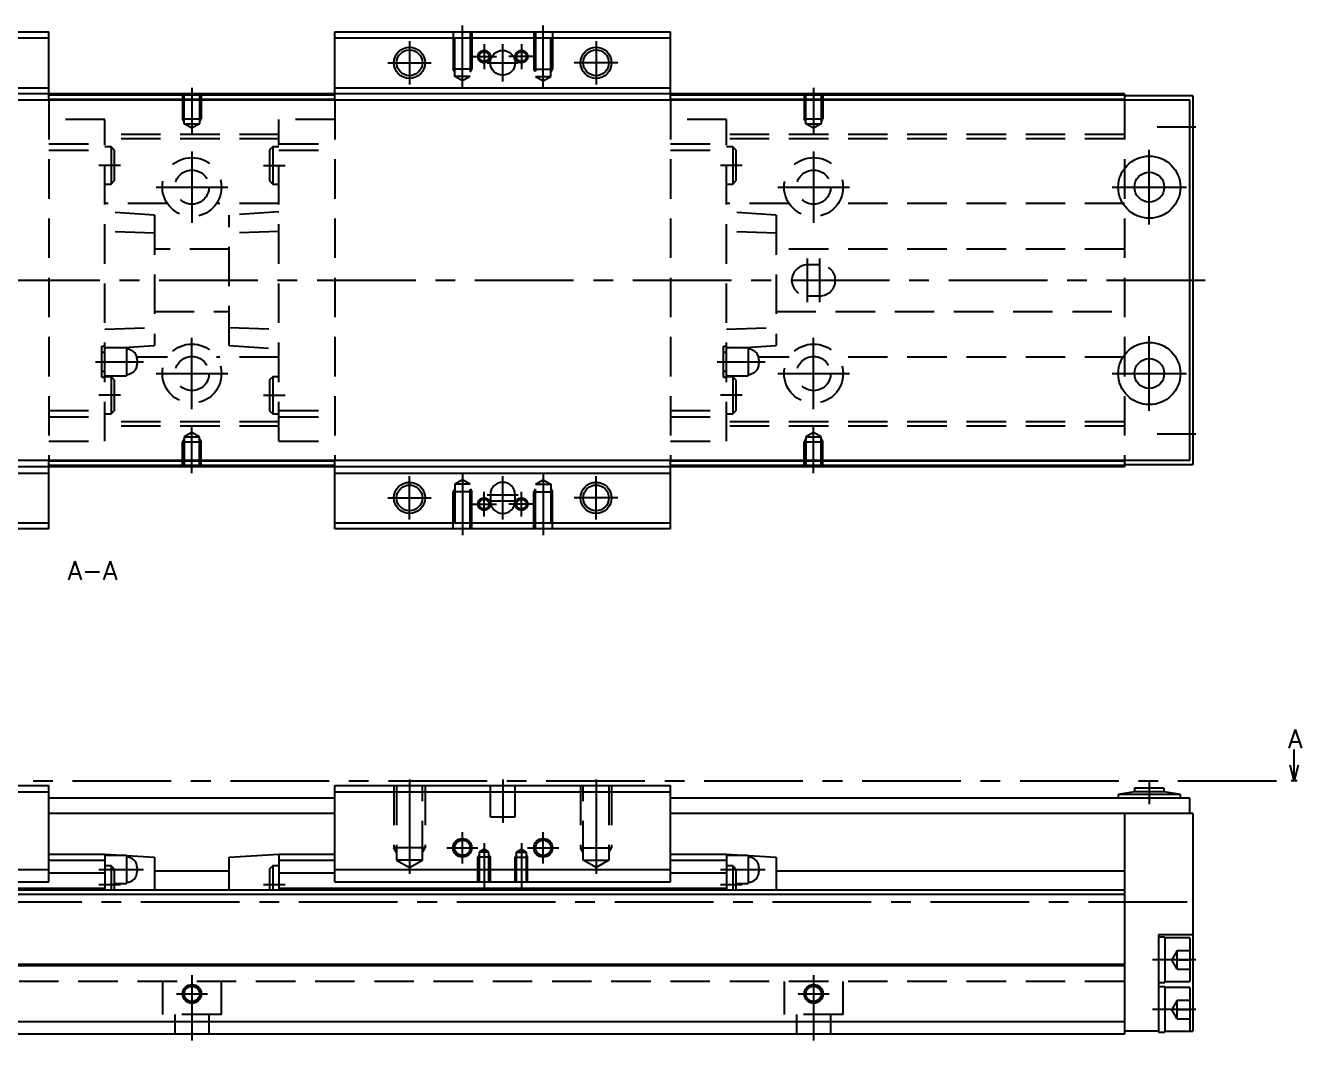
# Model space of a CAD drawing. Extents: x -2 to 623, y -8 to 279.
# Drawn here: x 418 to 623.2, y 9 to 172.3 of the extents above; entities that cross this region are included whole.
import ezdxf

# ---------------------------------------------------------------- set-up
doc = ezdxf.new("R2010")
doc.units = 0
doc.header["$LTSCALE"] = 0.5
doc.linetypes.add('CENTER', pattern=[50.8, 31.75, -6.35, 6.35, -6.35])
doc.linetypes.add('DASHED', pattern=[19.05, 12.7, -6.35])
for name, color, linetype in [('MSM_CENTER', 1, 'CENTER'), ('MSM_CONTINUOUS', 7, 'CONTINUOUS'), ('MSM_DASHED', 4, 'DASHED'), ('MSM_NARROW', 5, 'CONTINUOUS'), ('MSM_PART_NUMBER', 7, 'CONTINUOUS')]:
    doc.layers.add(name, color=color, linetype=linetype)
doc.styles.get("Standard").update_dxf_attribs({"font": 'txt.shx', "height": 3, "bigfont": 'bigfont.shx'})

msp = doc.modelspace()

# ---------------------------------------------------------------- linework, layer by layer
at = {"layer": 'MSM_CENTER'}
for p, q in [((488.26, 162.39), (488.26, 172.3)), ((501.26, 162.39), (501.26, 172.3)), ((479.76, 169.8), (479.76, 162.8)), ((491.76, 169.3), (491.76, 165.3)), ((494.76, 163.3), (494.76, 169.3)), ((497.76, 169.3), (497.76, 165.3)), ((509.76, 169.8), (509.76, 162.8)), ((476.26, 166.3), (483.26, 166.3)), ((489.76, 167.3), (493.76, 167.3)), ((492.26, 166.3), (497.26, 166.3)), ((499.76, 167.3), (495.76, 167.3)), ((513.26, 166.3), (506.26, 166.3)), ((444.76, 162.3), (444.76, 154.79)), ((544.76, 162.3), (544.76, 154.79)), ((600.01, 156), (606.26, 156)), ((444.76, 152.05), (444.76, 140.55)), ((544.76, 152.05), (544.76, 140.55)), ((598.76, 140.3), (598.76, 152.3)), ((433.26, 149.8), (429.76, 149.8)), ((456.26, 149.8), (459.76, 149.8)), ((533.26, 149.8), (529.76, 149.8)), ((439.01, 146.3), (450.51, 146.3)), ((539.01, 146.3), (550.51, 146.3)), ((592.76, 146.3), (604.76, 146.3)), ((543.76, 127.8), (543.76, 134.8)), ((545.76, 127.8), (545.76, 134.8)), ((607.76, 131.3), (256.26, 131.3)), ((444.76, 110.55), (444.76, 122.05)), ((544.76, 110.55), (544.76, 122.05)), ((598.76, 110.3), (598.76, 122.3)), ((429.26, 118.2), (436.96, 118.2)), ((529.26, 118.2), (536.96, 118.2)), ((439.01, 116.3), (450.51, 116.3)), ((539.01, 116.3), (550.51, 116.3)), ((592.76, 116.3), (604.76, 116.3)), ((433.26, 112.8), (429.76, 112.8)), ((456.26, 112.8), (459.76, 112.8)), ((533.26, 112.8), (529.76, 112.8)), ((444.76, 100.3), (444.76, 107.81)), ((544.76, 100.3), (544.76, 107.81)), ((600.01, 106.6), (606.26, 106.6)), ((479.76, 92.8), (479.76, 99.8)), ((488.26, 100.21), (488.26, 90.3)), ((494.76, 92.8), (494.76, 99.8)), ((501.26, 100.21), (501.26, 90.3)), ((509.76, 92.8), (509.76, 99.8)), ((491.76, 93.3), (491.76, 97.3)), ((492.26, 96.8), (497.26, 96.8)), ((497.76, 93.3), (497.76, 97.3)), ((476.26, 96.3), (483.26, 96.3)), ((489.76, 95.3), (493.76, 95.3)), ((492.26, 95.8), (497.26, 95.8)), ((499.76, 95.3), (495.76, 95.3)), ((513.26, 96.3), (506.26, 96.3)), ((247.76, 50.8), (622.06, 50.8)), ((479.76, 51), (479.76, 35.81)), ((494.76, 51), (494.76, 44)), ((509.76, 51), (509.76, 35.81)), ((598.76, 50.6), (598.76, 47)), ((488.26, 37.5), (488.26, 42.5)), ((501.26, 37.5), (501.26, 42.5)), ((485.76, 40), (490.76, 40)), ((491.76, 40.76), (491.76, 33.5)), ((497.76, 40.76), (497.76, 33.5)), ((498.76, 40), (503.76, 40)), ((429.76, 36.5), (436.96, 36.5)), ((529.76, 36.5), (536.96, 36.5)), ((429.76, 34.1), (433.26, 34.1)), ((456.26, 34.1), (459.76, 34.1)), ((529.76, 34.1), (533.26, 34.1)), ((258.76, 31.3), (607.76, 31.3)), ((606.26, 22), (599.26, 22)), ((444.76, 19.5), (444.76, 9)), ((544.76, 19.5), (544.76, 9)), ((442.26, 16.5), (447.26, 16.5)), ((542.26, 16.5), (547.26, 16.5)), ((606.26, 14), (599.26, 14))]:
    msp.add_line(p, q, dxfattribs=at)
at = {"layer": 'MSM_CONTINUOUS'}
for p, q in [((367.76, 171.3), (421.76, 171.3)), ((421.76, 160.3), (421.76, 171.3)), ((467.76, 171.3), (521.76, 171.3)), ((467.76, 160.3), (467.76, 171.3)), ((521.76, 160.3), (521.76, 171.3)), ((367.76, 170.3), (421.76, 170.3)), ((467.76, 170.3), (521.76, 170.3)), ((367.76, 162.3), (421.76, 162.3)), ((467.76, 162.3), (521.76, 162.3)), ((605.26, 160.3), (283.26, 160.3)), ((594.76, 161.3), (294.76, 161.3)), ((467.76, 161.1), (421.76, 161.1)), ((467.76, 160.4), (421.76, 160.4)), ((594.76, 161.1), (521.76, 161.1)), ((594.76, 160.4), (521.76, 160.4)), ((594.76, 161.3), (594.76, 160.3)), ((605.76, 161), (594.76, 161)), ((605.26, 102.3), (605.26, 160.3)), ((605.76, 161), (605.76, 101.6)), ((605.26, 102.3), (283.26, 102.3)), ((594.76, 101.3), (294.76, 101.3)), ((421.76, 91.3), (421.76, 102.3)), ((467.76, 102.2), (421.76, 102.2)), ((467.76, 101.5), (421.76, 101.5)), ((467.76, 91.3), (467.76, 102.3)), ((521.76, 91.3), (521.76, 102.3)), ((594.76, 102.2), (521.76, 102.2)), ((594.76, 101.5), (521.76, 101.5)), ((594.76, 102.3), (594.76, 101.3)), ((605.76, 101.6), (594.76, 101.6)), ((367.76, 100.3), (421.76, 100.3)), ((467.76, 100.3), (521.76, 100.3)), ((492.76, 96.8), (492.76, 95.8)), ((496.76, 95.8), (496.76, 96.8)), ((367.76, 92.3), (421.76, 92.3)), ((421.76, 91.3), (367.76, 91.3)), ((467.76, 92.3), (521.76, 92.3)), ((521.76, 91.3), (467.76, 91.3)), ((622.06, 50.8), (622.06, 55.8)), ((622.06, 50.8), (621.39, 53.3)), ((622.72, 53.3), (622.06, 50.8)), ((367.76, 50), (421.76, 50)), ((421.76, 34.5), (421.76, 50)), ((467.76, 34.5), (467.76, 50)), ((467.76, 50), (521.76, 50)), ((521.76, 34.5), (521.76, 50)), ((596.36, 49.6), (596.36, 49)), ((601.16, 49.6), (596.36, 49.6)), ((601.16, 49), (601.16, 49.6)), ((622.56, 50.8), (621.56, 50.8)), ((367.76, 49), (421.76, 49)), ((467.76, 48), (421.76, 48)), ((467.76, 49), (521.76, 49)), ((605.26, 48), (521.76, 48)), ((596.36, 49), (593.76, 48.6)), ((593.76, 48.6), (593.76, 48)), ((603.76, 48.6), (593.76, 48.6)), ((601.16, 49), (596.36, 49)), ((603.76, 48.6), (601.16, 49)), ((603.76, 48), (603.76, 48.6)), ((605.26, 45.5), (605.26, 48)), ((467.76, 45.5), (421.76, 45.5)), ((605.76, 45.5), (521.76, 45.5)), ((594.76, 45.5), (594.76, 10)), ((605.76, 45.5), (605.76, 10.5)), ((421.76, 39), (430.76, 39)), ((430.76, 39), (438.76, 38.5)), ((430.76, 39), (430.76, 33.2)), ((450.76, 38.5), (458.76, 39)), ((458.76, 39), (467.76, 39)), ((458.76, 39), (458.76, 33.2)), ((521.76, 39), (530.76, 39)), ((530.76, 39), (538.76, 38.5)), ((530.76, 39), (530.76, 33.2)), ((421.76, 38), (430.76, 38)), ((434.21, 38.75), (430.76, 38.75)), ((431.76, 37.1), (430.76, 37.1)), ((432.26, 36.6), (431.76, 37.1)), ((431.76, 37.1), (431.76, 33.2)), ((434.21, 38.75), (434.21, 34.25)), ((438.76, 38.5), (438.76, 33.2)), ((450.76, 33.2), (450.76, 38.5)), ((457.76, 37.1), (457.26, 36.6)), ((458.76, 37.1), (457.76, 37.1)), ((457.76, 37.1), (457.76, 33.2)), ((458.76, 38), (467.76, 38)), ((521.76, 38), (530.76, 38)), ((534.21, 38.75), (530.76, 38.75)), ((531.76, 37.1), (530.76, 37.1)), ((532.26, 36.6), (531.76, 37.1)), ((531.76, 37.1), (531.76, 33.2)), ((534.21, 38.75), (534.21, 34.25)), ((538.76, 38.5), (538.76, 33.2)), ((367.76, 36.5), (421.76, 36.5)), ((421.76, 36), (430.76, 36)), ((432.26, 36.6), (432.26, 33.2)), ((435.96, 36.8), (435.96, 36.2)), ((438.76, 36.3), (450.76, 36.3)), ((457.26, 36.6), (457.26, 33.2)), ((458.76, 36), (467.76, 36)), ((467.76, 36.5), (521.76, 36.5)), ((521.76, 36), (530.76, 36)), ((532.26, 36.6), (532.26, 33.2)), ((535.96, 36.8), (535.96, 36.2)), ((538.76, 36.3), (594.76, 36.3)), ((594.76, 33.2), (294.76, 33.2)), ((358.76, 33.5), (430.76, 33.5)), ((367.76, 34.5), (421.76, 34.5)), ((432.26, 34.25), (434.21, 34.25)), ((458.76, 33.5), (530.76, 33.5)), ((467.76, 34.5), (521.76, 34.5)), ((532.26, 34.25), (534.21, 34.25)), ((594.76, 32.5), (294.76, 32.5)), ((605.76, 26), (600.26, 26)), ((600.26, 26), (600.26, 10.35)), ((601.26, 25.65), (600.26, 25.65)), ((601.26, 25.65), (601.26, 18.35)), ((605.26, 25.5), (601.26, 25.5)), ((605.26, 25.5), (605.26, 18.5)), ((594.76, 21.2), (294.76, 21.2)), ((594.76, 21), (294.76, 21)), ((601.26, 18.5), (605.26, 18.5)), ((600.26, 18.35), (601.26, 18.35)), ((601.26, 17.65), (600.26, 17.65)), ((601.26, 17.65), (601.26, 10.35)), ((605.26, 17.5), (601.26, 17.5)), ((605.26, 17.5), (605.26, 10.5)), ((594.76, 12), (285.26, 12)), ((600.26, 10.5), (594.76, 10.5)), ((600.26, 10.35), (601.26, 10.35)), ((601.26, 10.5), (605.76, 10.5)), ((594.76, 10), (294.76, 10))]:
    msp.add_line(p, q, dxfattribs=at)
for centre, radius in [((479.76, 166.3), 2.07), ((494.76, 166.3), 2), ((509.76, 166.3), 2.07), ((598.76, 146.3), 5), ((598.76, 146.3), 2.4), ((598.76, 116.3), 5), ((598.76, 116.3), 2.4), ((479.76, 96.3), 2.07), ((509.76, 96.3), 2.07), ((488.26, 40), 1.23), ((501.26, 40), 1.23), ((444.76, 16.5), 1.23), ((544.76, 16.5), 1.23)]:
    msp.add_circle(centre, radius, dxfattribs=at)
for centre, radius, start, end in [((494.76, 96.8), 2, 0, 180), ((494.76, 95.8), 2, 180, 0), ((434.21, 36.8), 1.75, 0, 90), ((534.21, 36.8), 1.75, 0, 90), ((434.21, 36.2), 1.75, 270, 0), ((534.21, 36.2), 1.75, 270, 0)]:
    msp.add_arc(centre, radius, start, end, dxfattribs=at)
at = {"layer": 'MSM_DASHED'}
for p, q in [((486.76, 171.3), (486.76, 165.3)), ((487.03, 164.1), (487.03, 171.3)), ((489.49, 171.3), (489.49, 164.1)), ((489.76, 171.3), (489.76, 165.3)), ((499.76, 171.3), (499.76, 165.3)), ((500.03, 171.3), (500.03, 164.1)), ((502.49, 164.1), (502.49, 171.3)), ((502.76, 171.3), (502.76, 165.3)), ((489.76, 165.3), (486.76, 165.3)), ((487.03, 164.83), (486.76, 165.3)), ((489.49, 164.83), (489.76, 165.3)), ((499.76, 165.3), (502.76, 165.3)), ((500.03, 164.83), (499.76, 165.3)), ((502.49, 164.83), (502.76, 165.3)), ((489.49, 164.1), (487.03, 164.1)), ((488.26, 163.39), (487.03, 164.1)), ((489.49, 164.1), (488.26, 163.39)), ((500.03, 164.1), (502.49, 164.1)), ((500.03, 164.1), (501.26, 163.39)), ((501.26, 163.39), (502.49, 164.1)), ((421.76, 160.3), (421.76, 102.3)), ((443.26, 161.3), (443.26, 157.3)), ((443.53, 156.5), (443.53, 161.3)), ((445.99, 161.3), (445.99, 156.5)), ((446.26, 161.3), (446.26, 157.3)), ((467.76, 160.3), (467.76, 102.3)), ((521.76, 160.3), (521.76, 102.3)), ((543.26, 161.3), (543.26, 157.3)), ((543.53, 156.5), (543.53, 161.3)), ((545.99, 161.3), (545.99, 156.5)), ((546.26, 161.3), (546.26, 157.3)), ((594.76, 160.3), (594.76, 102.3)), ((430.76, 157.2), (421.76, 157.2)), ((430.76, 105.4), (430.76, 157.2)), ((443.53, 156.83), (443.26, 157.3)), ((443.26, 157.3), (446.26, 157.3)), ((443.53, 156.5), (445.99, 156.5)), ((444.76, 155.79), (443.53, 156.5)), ((445.99, 156.5), (444.76, 155.79)), ((445.99, 156.83), (446.26, 157.3)), ((467.76, 157.2), (458.76, 157.2)), ((458.76, 105.4), (458.76, 157.2)), ((530.76, 157.2), (521.76, 157.2)), ((530.76, 105.4), (530.76, 157.2)), ((543.53, 156.83), (543.26, 157.3)), ((543.26, 157.3), (546.26, 157.3)), ((543.53, 156.5), (545.99, 156.5)), ((544.76, 155.79), (543.53, 156.5)), ((545.99, 156.5), (544.76, 155.79)), ((545.99, 156.83), (546.26, 157.3)), ((458.76, 154.75), (430.76, 154.75)), ((458.76, 154.05), (430.76, 154.05)), ((594.76, 154.75), (530.76, 154.75)), ((594.76, 154.05), (530.76, 154.05)), ((421.76, 153.25), (430.76, 153.25)), ((421.76, 152.25), (430.76, 152.25)), ((431.76, 152.8), (430.76, 152.8)), ((431.76, 152.8), (431.76, 146.8)), ((432.26, 152.3), (431.76, 152.8)), ((432.26, 152.3), (432.26, 147.3)), ((457.76, 152.8), (457.26, 152.3)), ((457.26, 152.3), (457.26, 147.3)), ((457.76, 152.8), (457.76, 146.8)), ((458.76, 152.8), (457.76, 152.8)), ((458.76, 153.25), (467.76, 153.25)), ((458.76, 152.25), (467.76, 152.25)), ((521.76, 153.25), (530.76, 153.25)), ((521.76, 152.25), (530.76, 152.25)), ((531.76, 152.8), (530.76, 152.8)), ((531.76, 152.8), (531.76, 146.8)), ((532.26, 152.3), (531.76, 152.8)), ((532.26, 152.3), (532.26, 147.3)), ((430.76, 146.8), (431.76, 146.8)), ((431.76, 146.8), (432.26, 147.3)), ((457.26, 147.3), (457.76, 146.8)), ((457.76, 146.8), (458.76, 146.8)), ((530.76, 146.8), (531.76, 146.8)), ((531.76, 146.8), (532.26, 147.3)), ((440.81, 143.66), (430.76, 143.66)), ((438.76, 141.77), (430.76, 142.3)), ((438.76, 141.77), (438.76, 120.83)), ((458.76, 143.66), (448.71, 143.66)), ((458.76, 142.3), (450.76, 141.77)), ((450.76, 120.83), (450.76, 141.77)), ((540.81, 143.66), (530.76, 143.66)), ((538.76, 141.77), (530.76, 142.3)), ((538.76, 141.77), (538.76, 120.83)), ((594.76, 143.66), (548.71, 143.66)), ((438.76, 138.9), (430.76, 139.16)), ((458.76, 139.16), (450.76, 138.9)), ((538.76, 138.9), (530.76, 139.16)), ((450.76, 136.3), (438.76, 136.3)), ((594.76, 136.3), (538.76, 136.3)), ((545.76, 133.8), (543.76, 133.8)), ((543.76, 128.8), (545.76, 128.8)), ((438.76, 126.3), (450.76, 126.3)), ((538.76, 126.3), (594.76, 126.3)), ((430.76, 123.44), (438.76, 123.7)), ((450.76, 123.7), (458.76, 123.44)), ((530.76, 123.44), (538.76, 123.7)), ((430.26, 120.7), (430.76, 120.7)), ((430.26, 115.7), (430.26, 120.7)), ((430.76, 119.7), (430.26, 119.7)), ((434.21, 120.45), (430.76, 120.45)), ((433.02, 120.45), (438.76, 120.83)), ((434.21, 120.45), (434.21, 115.95)), ((450.76, 120.83), (458.76, 120.3)), ((530.26, 120.7), (530.76, 120.7)), ((530.26, 115.7), (530.26, 120.7)), ((530.76, 119.7), (530.26, 119.7)), ((534.21, 120.45), (530.76, 120.45)), ((533.02, 120.45), (538.76, 120.83)), ((534.21, 120.45), (534.21, 115.95)), ((440.81, 118.94), (435.9, 118.94)), ((435.96, 118.5), (435.96, 117.9)), ((458.76, 118.94), (448.71, 118.94)), ((540.81, 118.94), (535.9, 118.94)), ((535.96, 118.5), (535.96, 117.9)), ((594.76, 118.94), (548.71, 118.94)), ((430.26, 116.7), (430.76, 116.7)), ((430.26, 115.7), (430.76, 115.7)), ((430.76, 115.95), (434.21, 115.95)), ((431.76, 115.8), (430.76, 115.8)), ((432.26, 115.3), (431.76, 115.8)), ((431.76, 115.8), (431.76, 109.8)), ((432.26, 115.3), (432.26, 110.3)), ((457.76, 115.8), (457.26, 115.3)), ((457.26, 115.3), (457.26, 110.3)), ((458.76, 115.8), (457.76, 115.8)), ((457.76, 115.8), (457.76, 109.8)), ((530.26, 116.7), (530.76, 116.7)), ((530.26, 115.7), (530.76, 115.7)), ((530.76, 115.95), (534.21, 115.95)), ((531.76, 115.8), (530.76, 115.8)), ((532.26, 115.3), (531.76, 115.8)), ((531.76, 115.8), (531.76, 109.8)), ((532.26, 115.3), (532.26, 110.3)), ((421.76, 110.35), (430.76, 110.35)), ((421.76, 109.35), (430.76, 109.35)), ((430.76, 109.8), (431.76, 109.8)), ((431.76, 109.8), (432.26, 110.3)), ((457.26, 110.3), (457.76, 109.8)), ((457.76, 109.8), (458.76, 109.8)), ((458.76, 110.35), (467.76, 110.35)), ((458.76, 109.35), (467.76, 109.35)), ((521.76, 110.35), (530.76, 110.35)), ((521.76, 109.35), (530.76, 109.35)), ((530.76, 109.8), (531.76, 109.8)), ((531.76, 109.8), (532.26, 110.3)), ((458.76, 108.55), (430.76, 108.55)), ((458.76, 107.85), (430.76, 107.85)), ((444.76, 106.81), (443.53, 106.1)), ((445.99, 106.1), (444.76, 106.81)), ((594.76, 108.55), (530.76, 108.55)), ((594.76, 107.85), (530.76, 107.85)), ((544.76, 106.81), (543.53, 106.1)), ((545.99, 106.1), (544.76, 106.81)), ((421.76, 105.4), (430.76, 105.4)), ((443.53, 105.77), (443.26, 105.3)), ((443.26, 101.3), (443.26, 105.3)), ((443.26, 105.3), (446.26, 105.3)), ((443.53, 106.1), (443.53, 101.3)), ((443.53, 106.1), (445.99, 106.1)), ((445.99, 101.3), (445.99, 106.1)), ((445.99, 105.77), (446.26, 105.3)), ((446.26, 101.3), (446.26, 105.3)), ((458.76, 105.4), (467.76, 105.4)), ((521.76, 105.4), (530.76, 105.4)), ((543.53, 105.77), (543.26, 105.3)), ((543.26, 101.3), (543.26, 105.3)), ((543.26, 105.3), (546.26, 105.3)), ((543.53, 106.1), (543.53, 101.3)), ((543.53, 106.1), (545.99, 106.1)), ((545.99, 101.3), (545.99, 106.1)), ((545.99, 105.77), (546.26, 105.3)), ((546.26, 101.3), (546.26, 105.3)), ((488.26, 99.21), (487.03, 98.5)), ((489.49, 98.5), (488.26, 99.21)), ((500.03, 98.5), (501.26, 99.21)), ((501.26, 99.21), (502.49, 98.5)), ((487.03, 97.77), (486.76, 97.3)), ((489.76, 97.3), (486.76, 97.3)), ((486.76, 91.3), (486.76, 97.3)), ((487.03, 98.5), (487.03, 91.3)), ((489.49, 98.5), (487.03, 98.5)), ((489.49, 91.3), (489.49, 98.5)), ((489.49, 97.77), (489.76, 97.3)), ((489.76, 91.3), (489.76, 97.3)), ((500.03, 97.77), (499.76, 97.3)), ((499.76, 91.3), (499.76, 97.3)), ((499.76, 97.3), (502.76, 97.3)), ((500.03, 91.3), (500.03, 98.5)), ((500.03, 98.5), (502.49, 98.5)), ((502.49, 98.5), (502.49, 91.3)), ((502.49, 97.77), (502.76, 97.3)), ((502.76, 91.3), (502.76, 97.3)), ((477.26, 50), (477.26, 40)), ((477.69, 50), (477.69, 38)), ((481.83, 38), (481.83, 50)), ((482.26, 50), (482.26, 40)), ((492.76, 45), (492.76, 50)), ((496.76, 45), (496.76, 50)), ((507.26, 50), (507.26, 40)), ((507.69, 38), (507.69, 50)), ((511.83, 50), (511.83, 38)), ((512.26, 50), (512.26, 40)), ((492.76, 45), (496.76, 45)), ((482.26, 40), (477.26, 40)), ((477.69, 39.25), (477.26, 40)), ((481.83, 39.25), (482.26, 40)), ((491.76, 39.76), (490.98, 39.31)), ((492.54, 39.31), (490.98, 39.31)), ((490.98, 39.31), (490.98, 34.5)), ((492.54, 39.31), (491.76, 39.76)), ((492.54, 34.5), (492.54, 39.31)), ((496.98, 39.31), (497.76, 39.76)), ((496.98, 39.31), (498.54, 39.31)), ((496.98, 34.5), (496.98, 39.31)), ((497.76, 39.76), (498.54, 39.31)), ((498.54, 39.31), (498.54, 34.5)), ((507.26, 40), (512.26, 40)), ((507.69, 39.25), (507.26, 40)), ((511.83, 39.25), (512.26, 40)), ((481.83, 38), (477.69, 38)), ((477.69, 38), (479.76, 36.81)), ((479.76, 36.81), (481.83, 38)), ((490.98, 38.87), (490.76, 38.5)), ((492.76, 38.5), (490.76, 38.5)), ((490.76, 34.5), (490.76, 38.5)), ((492.54, 38.87), (492.76, 38.5)), ((492.76, 34.5), (492.76, 38.5)), ((496.98, 38.87), (496.76, 38.5)), ((496.76, 34.5), (496.76, 38.5)), ((496.76, 38.5), (498.76, 38.5)), ((498.54, 38.87), (498.76, 38.5)), ((498.76, 34.5), (498.76, 38.5)), ((507.69, 38), (511.83, 38)), ((509.76, 36.81), (507.69, 38)), ((511.83, 38), (509.76, 36.81)), ((603.26, 23.5), (602.4, 22)), ((603.26, 20.5), (603.26, 23.5)), ((603.26, 23.5), (605.26, 23.5)), ((603.26, 20.5), (602.4, 22)), ((603.26, 22), (605.26, 22)), ((594.76, 18.5), (294.76, 18.5)), ((440.01, 18.5), (440.01, 13.2)), ((449.51, 13.2), (449.51, 18.5)), ((540.01, 18.5), (540.01, 13.2)), ((549.51, 13.2), (549.51, 18.5)), ((603.26, 20.5), (605.26, 20.5)), ((603.26, 15.5), (602.4, 14)), ((603.26, 12.5), (603.26, 15.5)), ((603.26, 15.5), (605.26, 15.5)), ((449.51, 13.2), (440.01, 13.2)), ((442.01, 13.2), (442.01, 10)), ((447.51, 10), (447.51, 13.2)), ((549.51, 13.2), (540.01, 13.2)), ((542.01, 13.2), (542.01, 10)), ((547.51, 10), (547.51, 13.2)), ((603.26, 12.5), (602.4, 14)), ((603.26, 14), (605.26, 14)), ((603.26, 12.5), (605.26, 12.5))]:
    msp.add_line(p, q, dxfattribs=at)
for centre, radius in [((491.76, 167.3), 1), ((497.76, 167.3), 1), ((491.76, 167.3), 0.784), ((497.76, 167.3), 0.784), ((444.76, 146.3), 4.75), ((544.76, 146.3), 4.75), ((444.76, 146.3), 2.75), ((544.76, 146.3), 2.75), ((444.76, 116.3), 4.75), ((444.76, 116.3), 2.75), ((544.76, 116.3), 4.75), ((544.76, 116.3), 2.75), ((491.76, 95.3), 1), ((491.76, 95.3), 0.784), ((497.76, 95.3), 1), ((497.76, 95.3), 0.784)]:
    msp.add_circle(centre, radius, dxfattribs=at)
for centre, radius, start, end in [((543.76, 131.3), 2.5, 90, 270), ((545.76, 131.3), 2.5, 270, 90), ((434.21, 118.5), 1.75, 0, 90), ((534.21, 118.5), 1.75, 0, 90), ((434.21, 117.9), 1.75, 270, 0), ((534.21, 117.9), 1.75, 270, 0)]:
    msp.add_arc(centre, radius, start, end, dxfattribs=at)
at = {"layer": 'MSM_NARROW'}
for centre, radius in [((479.76, 166.3), 2.5), ((509.76, 166.3), 2.5), ((479.76, 96.3), 2.5), ((509.76, 96.3), 2.5), ((488.26, 40), 1.5), ((501.26, 40), 1.5), ((444.76, 16.5), 1.5), ((544.76, 16.5), 1.5)]:
    msp.add_circle(centre, radius, dxfattribs=at)

# ---------------------------------------------------------------- texts
at = {"layer": 'MSM_PART_NUMBER'}
for s, p in [('A-A', (424.77, 83.1)), ('A', (621.05, 56.05))]:
    msp.add_text(s, height=3, dxfattribs=at).set_placement(p)

doc.saveas('drawing.dxf')
